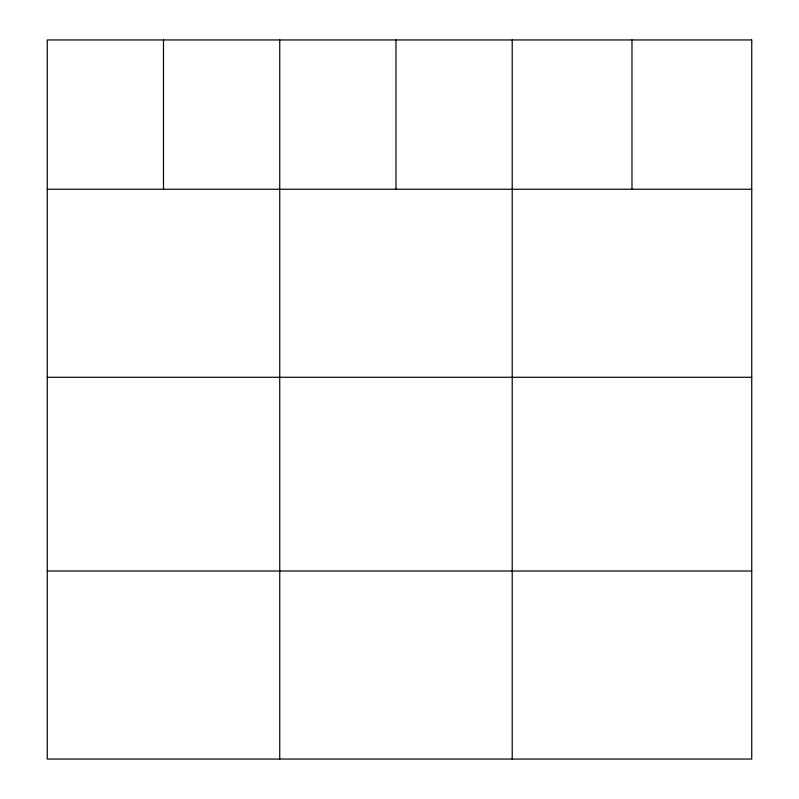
<?xml version="1.0" encoding="UTF-8"?>
<svg xmlns="http://www.w3.org/2000/svg" width="799" height="799" viewBox="0 0 799 799"><rect width="100%" height="100%" fill="white"/><g stroke="black" fill="none" stroke-linecap="round" stroke-linejoin="round"><path stroke-width="1.2" d="M47.261 189.243L751.739 189.243M47.261 377.278L751.739 377.278M47.261 571.015L751.739 571.015M631.979 39.95L631.979 189.243M512.219 39.95L512.219 759.05M395.974 39.95L395.974 189.243M279.74 39.95L279.74 759.05M163.495 39.95L163.495 189.243M751.739 39.95L47.261 39.95L47.261 759.05L751.739 759.05L751.739 39.95"/></g></svg>
